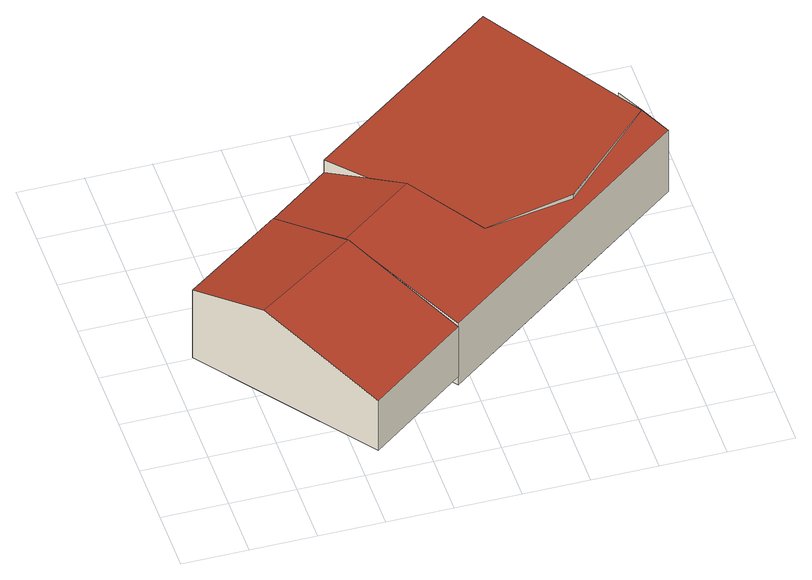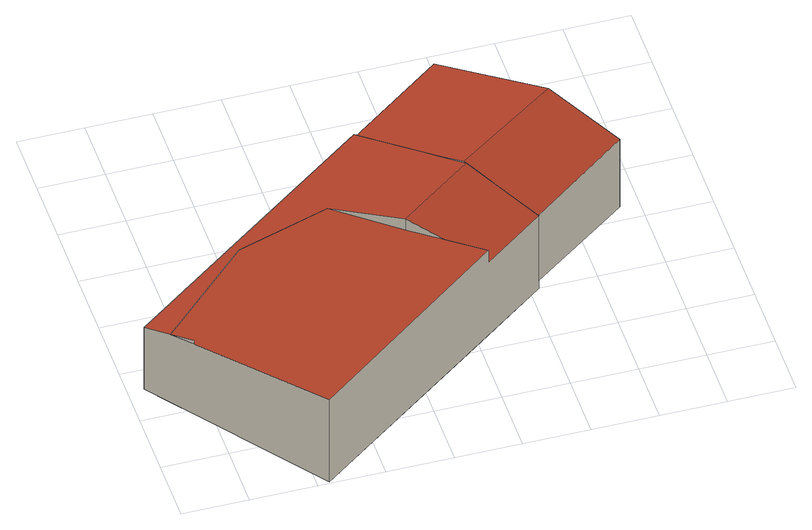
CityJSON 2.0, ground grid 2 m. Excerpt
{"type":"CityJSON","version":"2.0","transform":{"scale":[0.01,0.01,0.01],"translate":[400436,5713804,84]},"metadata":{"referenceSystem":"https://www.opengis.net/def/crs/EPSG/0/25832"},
"CityObjects":{
"building1":{"type":"Building","attributes":{"name":"05913000705900101 009","LoD1_datenquelleDachhoehe":"1000","LoD1_bezugspunktDach":"2200","GebaeudeHoehe":3.2,"LoD1_AnlassartAlkis":300500,"LoD1_datenquelleBodenhoehe":"1000","LoD1_datenquelleLage":"1000","LoD2_datenquelleBodenhoehe":"1000","LoD2_datenquelleDachhoehe":"1000","LoD2_datenquelleLage":"1000","LoD2_FFDatum":"2020-02-06","LoD3_datenquelleBodenhoehe":"1000","LoD3_datenquelleDachhoehe":"1000","LoD3_datenquelleLage":"1000","LoD3_FFDatum":"2019-10-16","LoD3_FirstGenerationBy":"Hochschule Niederrhein, iPattern Institut, 2019","roofType":"1000","measuredHeight":3.2,"storeysAboveGround":0},"address":[{"locality":"Dortmund","thoroughfareNumber":"101","thoroughfareName":"Bönninghauser Straße"}],"geometry":[{"type":"MultiSurface","lod":"2","boundaries":[[[0,1,2,3]],[[1,4,5,2]],[[6,7,8,9,10,11]],[[11,1,0,6]],[[6,0,3,7]],[[7,3,2,5,9]],[[9,5,4,10]],[[10,4,1,11]]],"semantics":{"surfaces":[{"type":"RoofSurface"},{"type":"GroundSurface"},{"type":"WallSurface"}],"values":[0,0,1,2,2,2,2,2]}}]},
"building2":{"type":"Building","attributes":{"name":"05913000705900101 010","LoD1_datenquelleDachhoehe":"1000","LoD1_bezugspunktDach":"2200","GebaeudeHoehe":3.4,"LoD1_AnlassartAlkis":300500,"LoD1_datenquelleBodenhoehe":"1000","LoD1_datenquelleLage":"1000","LoD2_datenquelleBodenhoehe":"1000","LoD2_datenquelleDachhoehe":"1000","LoD2_datenquelleLage":"1000","LoD2_FFDatum":"2020-02-06","LoD3_datenquelleBodenhoehe":"1000","LoD3_datenquelleDachhoehe":"1000","LoD3_datenquelleLage":"1000","LoD3_FFDatum":"2019-10-16","LoD3_FirstGenerationBy":"Hochschule Niederrhein, iPattern Institut, 2019","roofType":"1000","measuredHeight":3.4,"storeysAboveGround":0},"address":[{"locality":"Dortmund","thoroughfareNumber":"101","thoroughfareName":"Bönninghauser Straße"}],"geometry":[{"type":"MultiSurface","lod":"2","boundaries":[[[12,13,14,15,16,17,18,19,20]],[[12,21,22,23,24,25,14,26]],[[19,27,28,29,22,21]],[[30,31,32,33,34,35,36,37,38,39,40]],[[19,18,27]],[[30,29,28,27,18,17,33]],[[14,13,26]],[[26,13,12]],[[20,21,12]],[[14,41,15]],[[33,17,16,15,14,25,37]],[[37,25,24,23,39]],[[39,23,22,29,30]],[[19,21,20]]],"semantics":{"surfaces":[{"type":"RoofSurface"},{"type":"GroundSurface"},{"type":"WallSurface"}],"values":[0,0,0,1,2,2,2,2,2,2,2,2,2,2]}}]}
},
"vertices":[
[758,283,312],[528,591,433],[216,375,438],[455,56,312],[371,800,372],[67,574,380],[758,283,122],[455,56,122],[216,375,122],[67,574,122],[371,800,122],[528,591,122],
[929,595,365],[1211,673,351],[1495,950,351],[1446,1015,359],[1442,1021,359],[1164,1393,405],[562,943,416],[663,851,402],[753,768,390],[753,768,432],[523,597,432],[758,283,325],[1210,621,325],[1551,875,325],[1211,673,336],[562,943,369],[561,942,369],[371,800,369],[371,800,91],[561,942,91],[562,943,91],[1164,1393,91],[1442,1021,91],[1446,1015,91],[1495,950,91],[1551,875,91],[1210,621,91],[758,283,91],[523,597,91],[1446,1015,373]
]}
